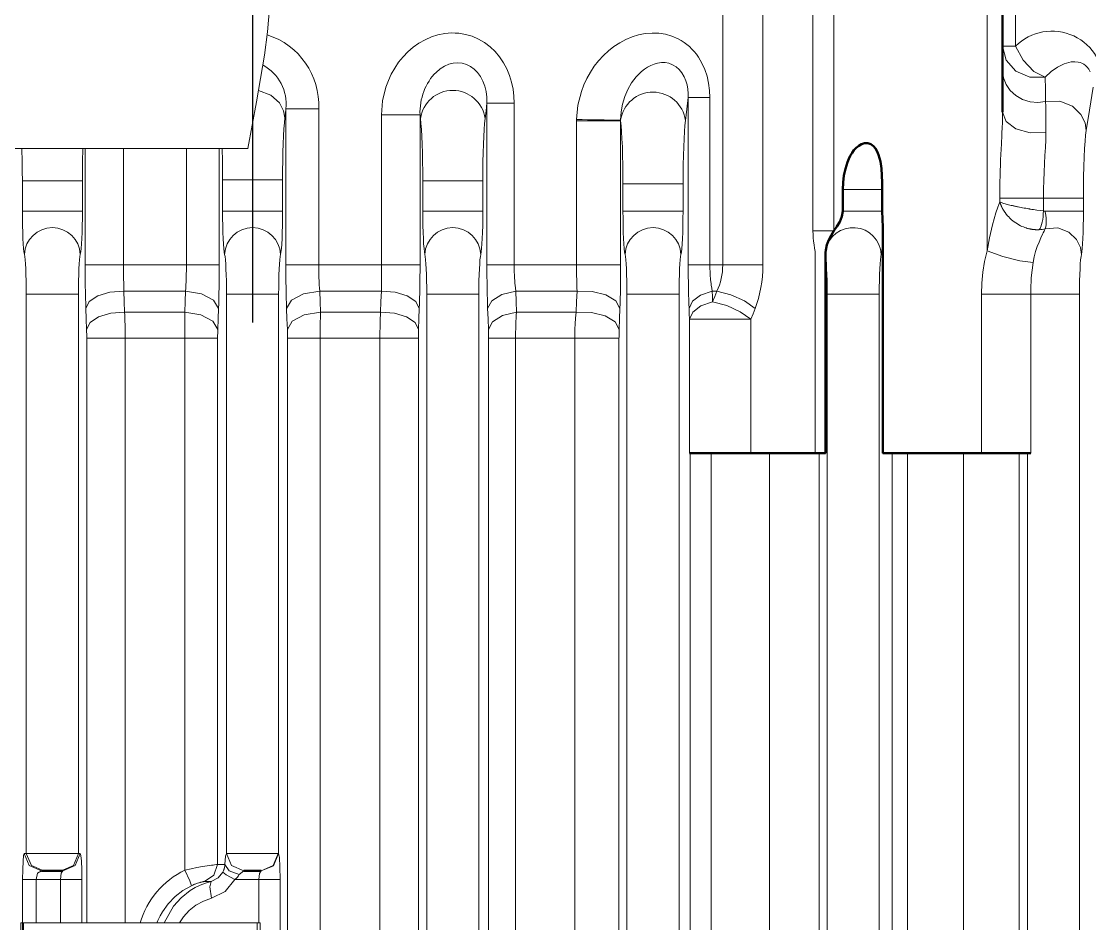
# Model space of a CAD drawing. Header units: millimetres. Extents: x 174875 to 182855, y -330615 to -324972.
# Drawn here: x 177797.6 to 177858.9, y -325692.7 to -325640.8 of the extents above; entities that cross this region are included whole.
import ezdxf

# ---------------------------------------------------------------- set-up
doc = ezdxf.new("R2010")
doc.units = ezdxf.units.MM
doc.header["$LTSCALE"] = 20
doc.layers.get('0').update_dxf_attribs({"lineweight": 15})
doc.layers.add('PDF_几何图形', color=7, linetype='Continuous')
doc.layers.add('实线', color=7, linetype='Continuous')

# ---------------------------------------------------------------- blocks, each defined once
blk = doc.blocks.new('Z$W@#0D7750773333335')
at = {"layer": 'PDF_几何图形', "lineweight": 18}
for points in [[(203.873, 14.93), (203.873, 10.074), (203.873, 5.178), (203.873, 0.262)], [(149.495, 26.536), (159.391, 26.536), (159.391, 26.58), (149.495, 26.58), (149.495, 13.302), (159.391, 13.302), (159.391, 13.205)], [(129.503, 13.16), (159.391, 13.16), (159.391, 13.205), (129.503, 13.205), (129.503, 9.794), (153.393, 9.794), (153.393, 9.697), (129.503, 9.697), (129.503, 6.731), (153.393, 6.731), (153.393, 6.634)], [(159.391, -0.264), (159.391, 13.16)], [(211.915, -0.979), (210.569, -0.865), (209.227, -0.692), (206.55, -0.222), (203.873, 0.265)], [(129.503, -0.219), (129.503, -0.264), (159.391, -0.264), (159.391, -0.442), (79.423, -0.442), (79.423, -0.264), (129.403, -0.264), (129.403, -0.219)]]:
    blk.add_lwpolyline(points, dxfattribs=at)
at = {"layer": 'PDF_几何图形', "lineweight": 13}
for points in [[(159.391, 13.207), (161.89, 13.207)], [(162.39, 11.994), (162.683, 12.7), (163.389, 12.992), (163.389, 12.762), (163.389, 12.219), (163.389, 11.495), (163.389, 10.772), (163.389, 10.229), (163.389, 9.999), (162.683, 10.291), (162.39, 10.997)], [(163.389, 9.896), (163.389, 9.999), (195.508, 9.999), (195.896, 9.997), (196.274, 9.991), (196.63, 9.981), (196.955, 9.968), (197.242, 9.952), (197.48, 9.934), (197.663, 9.913), (197.788, 9.89), (197.925, 9.866), (198.126, 9.843), (198.386, 9.823), (198.698, 9.805), (199.054, 9.791), (199.443, 9.78), (199.854, 9.774), (200.276, 9.772), (200.276, 9.85), (200.276, 10.078), (200.276, 10.509), (200.276, 11.138), (200.276, 11.853), (200.276, 12.482), (200.276, 12.913), (200.276, 13.141), (200.276, 13.219), (199.853, 13.217), (199.443, 13.211), (199.053, 13.2), (198.698, 13.186), (198.386, 13.168), (198.126, 13.148), (197.925, 13.125), (197.788, 13.101), (197.663, 13.078), (197.48, 13.057), (197.241, 13.039), (196.955, 13.023), (196.63, 13.009), (196.274, 13), (195.896, 12.994), (195.508, 12.992), (195.508, 12.948), (195.508, 12.853), (195.508, 12.709), (195.508, 12.523), (195.508, 12.3), (195.508, 12.048), (195.508, 11.777), (195.508, 11.495), (195.508, 11.214), (195.508, 10.943), (195.508, 10.691), (195.508, 10.468), (195.508, 10.282), (195.508, 10.138), (195.508, 10.043), (195.508, 9.999)], [(163.389, 13.112), (163.389, 12.992), (195.508, 12.992)], [(200.276, 13.219), (202.017, 13.219)], [(203.874, 9.744), (203.104, 9.763), (202.566, 9.77), (202.017, 9.772), (202.017, 9.822), (202.017, 9.932), (202.017, 10.097), (202.017, 10.312), (202.017, 10.569), (202.017, 10.859), (202.017, 11.172), (202.017, 11.495), (202.017, 11.819), (202.017, 12.132), (202.017, 12.422), (202.017, 12.679), (202.017, 12.894), (202.017, 13.059), (202.017, 13.169), (202.017, 13.219), (202.565, 13.221), (203.104, 13.228), (203.874, 13.247)], [(159.391, 11.023), (161.89, 11.023), (161.89, 12.432), (159.391, 12.432)], [(203.873, 9.615), (197.18, 9.615), (197.18, 9.406), (197.18, 8.909), (197.18, 8.205), (197.18, 7.406), (196.983, 7.406), (196.789, 7.405), (196.596, 7.404), (196.406, 7.403), (196.312, 7.402), (196.218, 7.401), (196.172, 7.4), (196.125, 7.4), (196.079, 7.399), (196.033, 7.399), (195.854, 7.396), (195.68, 7.393), (195.078, 7.371), (194.475, 7.35), (194.302, 7.341), (194.124, 7.334), (193.941, 7.327), (193.755, 7.322), (193.659, 7.32), (193.563, 7.318), (193.515, 7.317), (193.466, 7.316), (193.417, 7.315), (193.369, 7.315), (193.173, 7.313), (192.976, 7.312), (192.976, 8.112), (192.976, 8.817), (192.976, 9.314), (192.976, 9.523), (159.389, 9.523)], [(161.89, 9.803), (159.391, 9.803)], [(192.976, 9.523), (193.041, 9.523), (193.107, 9.523), (193.139, 9.524), (193.172, 9.524), (193.204, 9.525), (193.235, 9.525), (193.298, 9.526), (193.358, 9.528), (193.418, 9.529), (193.475, 9.531), (194.078, 9.552), (194.681, 9.574), (194.971, 9.583), (195.269, 9.591), (195.346, 9.593), (195.422, 9.595), (195.5, 9.597), (195.577, 9.598), (195.733, 9.602), (195.891, 9.604), (196.208, 9.609), (196.528, 9.612), (196.852, 9.614), (197.18, 9.615)], [(193.475, 9.531), (193.868, 9.33), (194.197, 8.842), (194.411, 8.144), (194.475, 7.35), (194.475, 5.624), (194.475, 3.894), (194.309, 2.968), (193.948, 2.282), (193.475, 1.998)], [(194.681, 1.955), (195.154, 2.239), (195.515, 2.926), (195.68, 3.854), (195.68, 5.625), (195.68, 7.393), (195.616, 8.187), (195.402, 8.885), (195.073, 9.373), (194.681, 9.574)], [(202.017, 9.772), (200.276, 9.772)], [(203.873, 7.406), (197.18, 7.406), (197.18, 5.605), (197.18, 3.8), (196.982, 3.801), (196.786, 3.803), (196.737, 3.804), (196.689, 3.805), (196.64, 3.806), (196.591, 3.808), (196.495, 3.81), (196.4, 3.814), (196.213, 3.821), (196.031, 3.83), (195.853, 3.841), (195.68, 3.854), (195.078, 3.874), (194.475, 3.894), (194.301, 3.893), (194.122, 3.891), (194.076, 3.891), (194.03, 3.891), (193.984, 3.89), (193.937, 3.89), (193.843, 3.889), (193.749, 3.889), (193.559, 3.888), (193.367, 3.887), (193.172, 3.887), (192.976, 3.887), (192.976, 2.971), (192.976, 2.292), (192.976, 2.006), (162.748, 2.006), (162.134, 2.217), (161.779, 2.761), (161.778, 2.769), (161.776, 2.782), (161.772, 2.802), (161.767, 2.826), (161.764, 2.841), (161.76, 2.857), (161.756, 2.874), (161.752, 2.893), (161.741, 2.934), (161.728, 2.981), (161.725, 2.994), (161.721, 3.007), (161.717, 3.02), (161.713, 3.034), (161.704, 3.062), (161.695, 3.092), (161.675, 3.154), (161.651, 3.22), (161.639, 3.255), (161.625, 3.291), (161.611, 3.328), (161.596, 3.364), (161.564, 3.439), (161.529, 3.515), (161.249, 4.009), (160.903, 4.453), (160.497, 4.843), (160.038, 5.172), (159.794, 5.311), (159.541, 5.433), (159.391, 5.495)], [(159.391, 5.072), (160.354, 4.531), (160.843, 4.092), (161.251, 3.578), (161.422, 3.297), (161.567, 3.003), (161.686, 2.698), (161.779, 2.383), (161.975, 1.98), (162.319, 1.701)], [(159.391, -0.364), (161.89, -0.364), (161.89, 1.023), (161.202, 1.57), (160.809, 2.363), (160.652, 2.824), (160.416, 3.253), (160.111, 3.636), (159.744, 3.964), (159.391, 4.193)], [(161.529, 3.515), (161.809, 3.609), (162.431, 3.887), (162.51, 3.534), (162.578, 3.194), (162.633, 2.878), (162.676, 2.598), (162.694, 2.474), (162.709, 2.364), (162.721, 2.266), (162.731, 2.182), (162.744, 2.062), (162.748, 2.006), (162.748, 1.584), (162.384, 1.338), (162.176, 0.768)], [(203.873, 3.8), (197.18, 3.8), (197.18, 2.882), (197.18, 2.201), (197.18, 1.914), (196.851, 1.914), (196.525, 1.916), (196.443, 1.917), (196.362, 1.918), (196.281, 1.919), (196.2, 1.92), (196.04, 1.922), (195.881, 1.924), (195.57, 1.93), (195.266, 1.937), (194.97, 1.945), (194.681, 1.955), (194.078, 1.976), (193.475, 1.998), (193.418, 1.999), (193.358, 2.001), (193.327, 2.002), (193.296, 2.003), (193.265, 2.003), (193.234, 2.004), (193.17, 2.005), (193.106, 2.005), (193.041, 2.006), (192.976, 2.006)], [(160.809, 2.363), (161.473, 2.458), (161.779, 2.383), (161.779, 2.761)], [(203.873, 1.914), (197.18, 1.914)], [(163.389, 1.506), (162.683, 1.213), (162.39, 0.508), (162.176, 0.768), (162.137, 0.788), (162.098, 0.811), (162.079, 0.824), (162.06, 0.838), (162.041, 0.853), (162.022, 0.87), (161.986, 0.904), (161.952, 0.941), (161.92, 0.981), (161.89, 1.023), (162.161, 1.509), (162.319, 1.701), (162.382, 1.673), (162.443, 1.649), (162.458, 1.644), (162.473, 1.639), (162.488, 1.634), (162.502, 1.63), (162.517, 1.626), (162.531, 1.622), (162.545, 1.618), (162.559, 1.615), (162.612, 1.603), (162.661, 1.594), (162.706, 1.588), (162.748, 1.584), (163.219, 1.55), (163.389, 1.506), (163.389, 1.497), (195.508, 1.497), (195.892, 1.499), (196.266, 1.504), (196.621, 1.514), (196.946, 1.527), (197.234, 1.543), (197.475, 1.562), (197.662, 1.583), (197.788, 1.605), (197.924, 1.63), (198.124, 1.652), (198.383, 1.673), (198.695, 1.69), (199.05, 1.705), (199.44, 1.715), (199.852, 1.722), (200.276, 1.724), (200.276, 1.673), (200.276, 1.564), (200.276, 1.398), (200.276, 1.183), (200.276, 0.926), (200.276, 0.636), (200.276, 0.324), (200.276, 0), (200.276, -0.324), (200.276, -0.636), (200.276, -0.926), (200.276, -1.183), (200.276, -1.398), (200.276, -1.563), (200.276, -1.673), (200.276, -1.724), (202.077, -1.724)], [(162.39, 0.499), (162.683, 1.204), (163.389, 1.497), (163.389, 1.288), (163.389, 0.794), (163.389, 0.122), (163.389, -0.576), (163.389, -1.146), (163.389, -1.462), (163.389, -1.484), (163.387, -1.497), (163.161, -1.541), (162.616, -1.573), (161.89, -1.584), (161.89, -1.389), (161.89, -0.933), (161.89, -0.364), (162.234, -0.4), (162.389, -0.487), (162.389, -0.488), (162.39, -0.489), (162.39, -0.488), (162.39, -0.487), (162.683, -1.176), (163.389, -1.462)], [(200.276, -1.724), (199.852, -1.721), (199.44, -1.715), (199.051, -1.705), (198.695, -1.69), (198.384, -1.673), (198.124, -1.652), (197.924, -1.63), (197.788, -1.605), (197.662, -1.583), (197.475, -1.561), (197.235, -1.543), (196.946, -1.527), (196.621, -1.514), (196.266, -1.504), (195.893, -1.498), (195.508, -1.497), (195.508, -1.413), (195.508, -1.155), (195.508, -0.668), (195.508, 0), (195.508, 0.668), (195.508, 1.155), (195.508, 1.413), (195.508, 1.497)], [(200.276, 1.724), (202.077, 1.724)], [(205.627, -1.854), (205.34, -1.826), (204.993, -1.8), (204.593, -1.778), (204.145, -1.759), (203.662, -1.743), (203.148, -1.732), (202.618, -1.726), (202.077, -1.724), (202.077, -1.646), (202.077, -1.418), (202.077, -0.986), (202.077, -0.357), (202.077, 0.357), (202.077, 0.986), (202.077, 1.418), (202.077, 1.646), (202.077, 1.724), (202.617, 1.726), (203.148, 1.733), (203.873, 1.75)], [(162.389, -0.487), (162.678, -1.199), (163.387, -1.497), (195.508, -1.497)], [(192.976, -9.523), (193.041, -9.523), (193.106, -9.523), (193.17, -9.524), (193.234, -9.525), (193.265, -9.526), (193.296, -9.526), (193.327, -9.527), (193.358, -9.528), (193.418, -9.529), (193.475, -9.531), (194.078, -9.552), (194.681, -9.574), (194.97, -9.583), (195.266, -9.591), (195.57, -9.598), (195.882, -9.604), (196.04, -9.606), (196.2, -9.609), (196.281, -9.61), (196.362, -9.61), (196.444, -9.611), (196.525, -9.612), (196.851, -9.614), (197.18, -9.615), (197.18, -9.406), (197.18, -8.909), (197.18, -8.205), (197.18, -7.406), (197.18, -5.605), (197.18, -3.8), (206.143, -3.8), (206.143, -3.44), (206.143, -3.097), (206.143, -2.78), (206.143, -2.5), (206.143, -2.267), (206.143, -2.088), (206.143, -1.969), (206.143, -1.914), (205.885, -1.884), (205.627, -1.854), (206.035, -1.782), (206.495, -1.539), (206.928, -1.057), (207.192, -0.342)], [(161.89, -1.584), (77.923, -1.584)], [(192.976, -2.006), (193.041, -2.006), (193.107, -2.005), (193.139, -2.005), (193.172, -2.005), (193.204, -2.004), (193.235, -2.004), (193.298, -2.002), (193.358, -2.001), (193.418, -1.999), (193.475, -1.997), (194.078, -1.976), (194.681, -1.955), (194.97, -1.945), (195.269, -1.937), (195.345, -1.935), (195.422, -1.933), (195.499, -1.931), (195.577, -1.93), (195.733, -1.927), (195.89, -1.924), (196.207, -1.919), (196.528, -1.916), (196.852, -1.914), (197.18, -1.914)], [(193.475, -9.531), (193.868, -9.33), (194.197, -8.842), (194.411, -8.144), (194.475, -7.349), (194.475, -5.624), (194.475, -3.894), (194.309, -2.967), (193.948, -2.281), (193.475, -1.997)], [(194.681, -9.574), (195.073, -9.373), (195.402, -8.885), (195.616, -8.187), (195.68, -7.393), (195.68, -5.625), (195.68, -3.854), (195.515, -2.926), (195.154, -2.239), (194.681, -1.955)], [(46.838, -18.499), (192.976, -18.499), (193.172, -18.5), (193.367, -18.504), (193.559, -18.511), (193.749, -18.52), (193.844, -18.525), (193.938, -18.531), (193.984, -18.534), (194.03, -18.538), (194.076, -18.542), (194.122, -18.545), (194.301, -18.562), (194.475, -18.581), (195.078, -18.604), (195.68, -18.628), (195.852, -18.622), (196.029, -18.616), (196.211, -18.612), (196.398, -18.608), (196.493, -18.606), (196.59, -18.605), (196.638, -18.604), (196.687, -18.604), (196.736, -18.603), (196.785, -18.603), (196.982, -18.602), (197.18, -18.601), (197.18, -16.816), (197.18, -15.018), (206.475, -15.018), (206.881, -15.002), (207.281, -14.953), (207.677, -14.869), (208.065, -14.751), (208.438, -14.598), (208.794, -14.41), (209.129, -14.186), (209.437, -13.929), (209.714, -13.639), (209.956, -13.319), (210.156, -12.975), (210.313, -12.609), (210.424, -12.225), (210.487, -11.833), (210.5, -11.635), (210.502, -11.436), (210.492, -11.235), (210.47, -11.036), (210.392, -10.646), (210.273, -10.268), (210.111, -9.9), (209.913, -9.551), (209.683, -9.225), (209.423, -8.922), (209.133, -8.642), (208.82, -8.387), (208.488, -8.162), (208.139, -7.965), (207.772, -7.796), (207.391, -7.656), (206.608, -7.469), (205.805, -7.406), (197.18, -7.406), (196.983, -7.406), (196.787, -7.405), (196.738, -7.405), (196.689, -7.405), (196.641, -7.404), (196.592, -7.404), (196.496, -7.403), (196.401, -7.403), (196.214, -7.401), (196.032, -7.398), (195.854, -7.396), (195.68, -7.393), (195.078, -7.371), (194.475, -7.349), (194.301, -7.341), (194.122, -7.333), (194.076, -7.332), (194.03, -7.33), (193.984, -7.328), (193.937, -7.327), (193.843, -7.324), (193.749, -7.322), (193.559, -7.318), (193.367, -7.315), (193.172, -7.313), (192.976, -7.312), (192.976, -8.112), (192.976, -8.817), (192.976, -9.314), (192.976, -9.523), (46.838, -9.523)], [(205.805, -7.406), (205.805, -7.809), (205.805, -8.205), (205.805, -8.576), (205.805, -8.909), (205.805, -9.189), (205.805, -9.406), (205.805, -9.549), (205.805, -9.615)], [(46.838, -13.55), (192.976, -13.55), (192.976, -13.781), (192.976, -14.331), (192.976, -15.101), (193.173, -15.102), (193.368, -15.105), (193.466, -15.107), (193.563, -15.109), (193.659, -15.112), (193.754, -15.115), (193.941, -15.122), (194.124, -15.131), (194.302, -15.141), (194.475, -15.153), (195.078, -15.134), (195.68, -15.114), (195.852, -15.092), (196.029, -15.073), (196.12, -15.064), (196.213, -15.056), (196.307, -15.049), (196.401, -15.042), (196.592, -15.032), (196.785, -15.024), (196.981, -15.02), (197.18, -15.018), (197.18, -14.243), (197.18, -13.688), (197.18, -13.455), (206.475, -13.455), (206.032, -13.403), (205.59, -13.351), (205.305, -13.323), (204.96, -13.297), (204.559, -13.274), (204.111, -13.255), (203.623, -13.239), (203.104, -13.228), (202.565, -13.221), (202.017, -13.219)], [(197.18, -9.615), (205.805, -9.615), (205.697, -9.627), (205.59, -9.64), (205.305, -9.668), (204.96, -9.694), (204.56, -9.717), (204.111, -9.736), (203.623, -9.751), (203.104, -9.763), (202.566, -9.769), (202.017, -9.772), (202.017, -9.822), (202.017, -9.932), (202.017, -10.097), (202.017, -10.312), (202.017, -10.569), (202.017, -10.859), (202.017, -11.171), (202.017, -11.495), (202.017, -11.819), (202.017, -12.132), (202.017, -12.422), (202.017, -12.679), (202.017, -12.894), (202.017, -13.059), (202.017, -13.169), (202.017, -13.219), (200.276, -13.219)], [(200.276, -9.772), (202.017, -9.772)], [(41.004, -9.999), (195.508, -9.999)], [(195.508, -12.992), (41.004, -12.992)], [(192.976, -13.55), (193.042, -13.55), (193.107, -13.549), (193.172, -13.549), (193.236, -13.548), (193.298, -13.547), (193.359, -13.545), (193.418, -13.543), (193.475, -13.542), (194.078, -13.519), (194.681, -13.497), (194.969, -13.487), (195.266, -13.479), (195.419, -13.475), (195.574, -13.472), (195.73, -13.468), (195.887, -13.465), (196.205, -13.461), (196.526, -13.457), (196.851, -13.455), (197.18, -13.455)], [(193.475, -21.047), (193.908, -20.813), (194.258, -20.245), (194.46, -19.451), (194.475, -18.581), (194.475, -16.873), (194.475, -15.153), (194.272, -14.352), (193.916, -13.778), (193.475, -13.542)], [(194.681, -21.09), (195.112, -20.857), (195.462, -20.29), (195.664, -19.497), (195.68, -18.628), (195.68, -16.877), (195.68, -15.114), (195.478, -14.31), (195.122, -13.734), (194.681, -13.497)], [(205.458, -18.601), (205.494, -18.601), (205.531, -18.602), (206.352, -18.68), (207.145, -18.881), (207.525, -19.025), (207.894, -19.197), (208.25, -19.396), (208.588, -19.62), (208.905, -19.868), (209.202, -20.139), (209.476, -20.433), (209.723, -20.747), (209.941, -21.078), (210.128, -21.428), (210.28, -21.792), (210.394, -22.165), (210.469, -22.549), (210.501, -22.937), (210.488, -23.324), (210.428, -23.708), (210.32, -24.081), (210.165, -24.437), (210.069, -24.608), (209.963, -24.774), (209.845, -24.931), (209.718, -25.081), (209.582, -25.223), (209.435, -25.357), (209.279, -25.483), (209.115, -25.6), (208.77, -25.803), (208.402, -25.968), (208.014, -26.095), (207.614, -26.185), (207.209, -26.237), (206.798, -26.254), (197.18, -26.254), (197.18, -25.385), (197.18, -25.014), (196.849, -25.015), (196.522, -25.017), (196.199, -25.021), (195.881, -25.026), (195.802, -25.027), (195.723, -25.029), (195.645, -25.031), (195.567, -25.032), (195.413, -25.036), (195.261, -25.04), (194.966, -25.049), (194.681, -25.06), (194.37, -25.072), (194.059, -25.084), (194.474, -25.276), (194.825, -25.743), (195.059, -26.414), (194.852, -27.222), (194.497, -28.003), (194.059, -28.611), (186.38, -28.611)], [(41.118, -24.487), (195.508, -24.487)], [(192.976, -21.038), (46.838, -21.038)], [(201.832, -24.714), (201.832, -24.637), (201.832, -24.409), (201.832, -23.977), (201.832, -23.348), (201.832, -22.634), (201.832, -22.005), (201.832, -21.573), (201.832, -21.345), (201.832, -21.267), (202.392, -21.265), (202.94, -21.258), (203.47, -21.246), (203.968, -21.23), (204.428, -21.21), (204.837, -21.187), (205.178, -21.161), (205.458, -21.132), (197.18, -21.132)], [(200.276, -21.267), (201.832, -21.267)], [(41.118, -21.494), (195.508, -21.494)], [(53.433, -25.116), (186.38, -25.116)], [(213.869, -26.995), (197.18, -26.995), (197.18, -27.821), (197.18, -28.639), (197.18, -29.303), (196.85, -29.296), (196.523, -29.274), (196.198, -29.238), (195.878, -29.187), (195.263, -29.046), (194.681, -28.853), (194.37, -28.732), (194.059, -28.611), (194.059, -27.995), (194.059, -27.236), (194.059, -26.453), (194.059, -25.768), (194.059, -25.286), (194.059, -25.084), (186.38, -25.084)], [(194.681, -28.853), (195.118, -28.244), (195.474, -27.462), (195.68, -26.653), (195.68, -26.523), (195.68, -26.394), (195.447, -25.72), (195.095, -25.252), (194.681, -25.06)], [(197.18, -25.014), (206.797, -25.014), (206.12, -24.931), (205.473, -24.851), (205.187, -24.822), (204.837, -24.795), (204.428, -24.771), (203.968, -24.751), (203.47, -24.735), (202.94, -24.724), (202.391, -24.717), (201.832, -24.714), (200.276, -24.714)], [(186.38, -26.337), (53.433, -26.337)], [(213.869, -29.303), (197.18, -29.303)], [(53.433, -29.672), (186.38, -29.672)], [(186.38, -32.301), (189.572, -32.301), (192.764, -32.301), (194.36, -32.301), (195.956, -32.301), (196.754, -32.301), (197.552, -32.301), (197.751, -32.301), (197.95, -32.292), (198.147, -32.268), (198.343, -32.238), (198.539, -32.211), (198.736, -32.19), (198.934, -32.177), (199.133, -32.172), (199.133, -32.731), (199.133, -33.377), (213.869, -33.377)], [(199.133, -32.172), (213.869, -32.172)], [(36.65, -32.86), (36.842, -32.873), (37.043, -32.885), (37.158, -32.892), (37.276, -32.898), (37.621, -32.915), (37.985, -32.93), (38.365, -32.944), (38.761, -32.956), (39.169, -32.966), (39.587, -32.975), (40.447, -32.986), (41.323, -32.99), (41.323, -33.074), (41.323, -33.331), (41.323, -33.818), (41.323, -34.486), (41.323, -35.155), (41.323, -35.641), (41.323, -35.899), (41.323, -35.983), (195.508, -35.983)], [(41.323, -32.99), (195.508, -32.99)], [(186.38, -32.54), (53.433, -32.54)], [(199.033, -36.19), (198.862, -36.184), (198.698, -36.177), (198.386, -36.159), (198.126, -36.139), (197.925, -36.116), (197.788, -36.091), (197.663, -36.069), (197.48, -36.048), (197.241, -36.029), (196.955, -36.013), (196.63, -36), (196.274, -35.991), (195.896, -35.985), (195.508, -35.983), (195.508, -35.939), (195.508, -35.844), (195.508, -35.7), (195.508, -35.514), (195.508, -35.29), (195.508, -35.039), (195.508, -34.768), (195.508, -34.486), (195.508, -34.205), (195.508, -33.934), (195.508, -33.682), (195.508, -33.459), (195.508, -33.272), (195.508, -33.129), (195.508, -33.033), (195.508, -32.99), (195.896, -32.988), (196.274, -32.982), (196.63, -32.972), (196.955, -32.959), (197.242, -32.943), (197.48, -32.924), (197.649, -32.905), (197.769, -32.885)], [(200.276, -33.891), (200.276, -34.526), (200.276, -35.152), (200.276, -35.655), (200.276, -35.984), (200.276, -36.155)], [(201.512, -33.891), (201.512, -34.238), (201.512, -34.596), (201.512, -34.949), (201.512, -35.282), (201.512, -35.581), (201.512, -35.833), (201.512, -36.027), (201.512, -36.155)], [(53.433, -36.718), (186.38, -36.718)], [(186.38, -37.608), (53.433, -37.608)], [(53.433, -40.825), (186.38, -40.825)], [(186.38, -44.684), (195.508, -44.684), (195.508, -44.146), (195.508, -43.413), (195.508, -42.604), (195.508, -41.853), (196.139, -41.872), (196.763, -41.928), (197.378, -42.026), (197.985, -42.171), (198.74, -42.303), (199.476, -42.475), (199.833, -42.576), (200.178, -42.682), (200.507, -42.792), (200.812, -42.899), (201.022, -42.899), (201.022, -43.505), (201.022, -44.415), (201.022, -45.405), (201.528, -45.409), (202.028, -45.422), (202.519, -45.442), (203, -45.467), (203.472, -45.495), (203.93, -45.521), (204.366, -45.54), (204.78, -45.547), (205.059, -45.545), (205.325, -45.544), (205.39, -45.543), (205.453, -45.543), (205.516, -45.543), (205.577, -45.542), (205.697, -45.542), (205.812, -45.541), (206.028, -45.539), (206.226, -45.538), (206.318, -45.537), (206.406, -45.536), (206.448, -45.535), (206.489, -45.535), (206.509, -45.535), (206.529, -45.535), (206.539, -45.534), (206.548, -45.534), (206.553, -45.534), (206.558, -45.534), (206.56, -45.534), (206.563, -45.534), (206.565, -45.534), (206.568, -45.534), (206.516, -45.086), (206.557, -44.637), (206.688, -44.209), (206.904, -43.825), (207.192, -43.504), (207.538, -43.262), (207.925, -43.112), (208.333, -43.06)], [(186.38, -41.853), (195.508, -41.853)], [(197.325, -44.813), (197.42, -44.047), (197.661, -43.084), (197.985, -42.171), (213.869, -42.171)], [(201.022, -42.899), (201.337, -42.9), (201.652, -42.904), (201.966, -42.909), (202.28, -42.917), (202.593, -42.927), (202.905, -42.938), (203.216, -42.951), (203.527, -42.965), (203.837, -42.98), (204.146, -42.995), (204.3, -43.003), (204.454, -43.011), (204.608, -43.018), (204.76, -43.026), (205.064, -43.039), (205.366, -43.05), (205.665, -43.058), (205.961, -43.06), (205.426, -43.263), (205, -43.83), (204.769, -44.646), (204.78, -45.547)], [(207.97, -45.512), (207.967, -44.62), (208.317, -43.816), (208.951, -43.259), (209.741, -43.06)], [(209.741, -43.799), (209.741, -43.255), (209.741, -43.06)], [(186.38, -44.021), (53.433, -44.021)], [(209.741, -43.799), (208.933, -44.238), (208.297, -44.853), (207.97, -45.512)], [(53.433, -44.485), (186.38, -44.485)], [(207.391, -48.255), (206.079, -48.049), (204.902, -47.864), (205.337, -47.795), (205.829, -47.554), (206.294, -47.072), (206.584, -46.351), (206.568, -45.534), (207.269, -45.523), (207.97, -45.512), (208.285, -45.856), (208.543, -46.219), (208.733, -46.6), (208.839, -46.998), (208.852, -47.202), (208.829, -47.409), (208.802, -47.512), (208.761, -47.615), (208.705, -47.718), (208.631, -47.819), (208.538, -47.915), (208.421, -48.006), (208.28, -48.086)], [(83.389, -49.474), (83.66, -48.482), (84.379, -47.753), (85.356, -47.478), (195.508, -47.478)], [(201.022, -47.705), (200.276, -47.705)]]:
    blk.add_lwpolyline(points, dxfattribs=at)
for points in [[(161.89, 12.432), (161.89, 12.972), (161.89, 13.207), (162.464, 13.2), (162.95, 13.179), (163.275, 13.148), (163.389, 13.112), (162.683, 12.82), (162.39, 12.114), (162.243, 12.339)], [(161.89, 9.803), (161.89, 9.999), (161.89, 10.455), (161.89, 11.023), (162.243, 10.985), (162.39, 10.894), (162.683, 10.188), (163.389, 9.896), (163.275, 9.86), (162.95, 9.83), (162.464, 9.81)], [(192.976, -7.312), (192.976, -5.601), (192.976, -3.887), (46.838, -3.887), (46.838, -5.601), (46.838, -7.312)], [(200.276, -9.772), (200.276, -9.849), (200.276, -10.078), (200.276, -10.509), (200.276, -11.138), (200.276, -11.852), (200.276, -12.481), (200.276, -12.913), (200.276, -13.141), (200.276, -13.219), (199.853, -13.217), (199.443, -13.211), (199.053, -13.2), (198.698, -13.186), (198.386, -13.168), (198.126, -13.148), (197.925, -13.125), (197.788, -13.101), (197.663, -13.078), (197.48, -13.057), (197.241, -13.039), (196.955, -13.022), (196.63, -13.009), (196.274, -13), (195.896, -12.994), (195.508, -12.992), (195.508, -12.948), (195.508, -12.853), (195.508, -12.709), (195.508, -12.523), (195.508, -12.3), (195.508, -12.048), (195.508, -11.777), (195.508, -11.495), (195.508, -11.214), (195.508, -10.943), (195.508, -10.691), (195.508, -10.468), (195.508, -10.281), (195.508, -10.138), (195.508, -10.043), (195.508, -9.999), (195.896, -9.997), (196.274, -9.991), (196.63, -9.981), (196.955, -9.968), (197.242, -9.952), (197.48, -9.933), (197.663, -9.913), (197.788, -9.89), (197.925, -9.866), (198.126, -9.843), (198.386, -9.822), (198.698, -9.805), (199.054, -9.791), (199.443, -9.78), (199.854, -9.774)], [(197.788, -21.386), (197.924, -21.361), (198.125, -21.338), (198.385, -21.318), (198.697, -21.3), (199.052, -21.286), (199.44, -21.276), (199.852, -21.269), (200.276, -21.267), (200.276, -21.318), (200.276, -21.427), (200.276, -21.593), (200.276, -21.808), (200.276, -22.065), (200.276, -22.354), (200.276, -22.667), (200.276, -22.991), (200.276, -23.315), (200.276, -23.627), (200.276, -23.917), (200.276, -24.174), (200.276, -24.389), (200.276, -24.554), (200.276, -24.664), (200.276, -24.714), (199.852, -24.712), (199.44, -24.706), (199.052, -24.696), (198.697, -24.681), (198.384, -24.664), (198.125, -24.643), (197.924, -24.62), (197.788, -24.596), (197.663, -24.574), (197.48, -24.553), (197.242, -24.534), (196.956, -24.518), (196.63, -24.505), (196.274, -24.495), (195.896, -24.489), (195.508, -24.487), (195.508, -24.403), (195.508, -24.146), (195.508, -23.659), (195.508, -22.991), (195.508, -22.323), (195.508, -21.836), (195.508, -21.578), (195.508, -21.494), (195.896, -21.492), (196.274, -21.486), (196.631, -21.477), (196.956, -21.464), (197.242, -21.448), (197.48, -21.429), (197.663, -21.408)], [(195.68, -26.653), (195.851, -26.731), (196.027, -26.799), (196.208, -26.857), (196.395, -26.906), (196.49, -26.927), (196.587, -26.945), (196.685, -26.96), (196.783, -26.973), (196.981, -26.989), (197.18, -26.995), (197.18, -26.625), (197.18, -26.254), (196.978, -26.257), (196.78, -26.263), (196.584, -26.275), (196.392, -26.29), (196.345, -26.295), (196.298, -26.3), (196.25, -26.305), (196.204, -26.311), (196.112, -26.322), (196.022, -26.335), (195.848, -26.362), (195.68, -26.394), (195.37, -26.404), (195.059, -26.414), (195.37, -26.533)], [(200.812, -42.899), (200.803, -42.902), (200.793, -42.905), (200.784, -42.907), (200.775, -42.91), (200.765, -42.913), (200.755, -42.916), (200.745, -42.92), (200.735, -42.923), (200.725, -42.926), (200.715, -42.93), (200.705, -42.934), (200.695, -42.937), (200.684, -42.941), (200.673, -42.945), (200.663, -42.949), (200.652, -42.953), (200.641, -42.958), (200.63, -42.962), (200.618, -42.967), (200.607, -42.971), (200.596, -42.976), (200.584, -42.981), (200.573, -42.986), (200.561, -42.991), (200.549, -42.997), (200.537, -43.002), (200.525, -43.008), (200.513, -43.014), (200.501, -43.02), (200.488, -43.026), (200.476, -43.032), (200.463, -43.038), (200.451, -43.045), (200.438, -43.052), (200.425, -43.058), (200.412, -43.065), (200.399, -43.073), (200.386, -43.08), (200.373, -43.088), (200.359, -43.095), (200.346, -43.103), (200.333, -43.111), (200.319, -43.119), (200.305, -43.128), (200.292, -43.136), (200.278, -43.145), (200.264, -43.154), (200.25, -43.163), (200.236, -43.173), (200.222, -43.182), (200.208, -43.192), (200.193, -43.202), (200.099, -43.272), (200.008, -43.348), (199.935, -43.413), (199.865, -43.482), (199.813, -43.538), (199.762, -43.595), (199.728, -43.636), (199.695, -43.677), (199.676, -43.701), (199.658, -43.726), (199.593, -43.817), (199.533, -43.912), (199.482, -44), (199.435, -44.09), (199.396, -44.173), (199.361, -44.257), (199.333, -44.333), (199.307, -44.409), (199.299, -44.435), (199.291, -44.46), (199.284, -44.486), (199.277, -44.512), (199.27, -44.537), (199.264, -44.562), (199.258, -44.588), (199.253, -44.613), (199.247, -44.638), (199.242, -44.662), (199.238, -44.687), (199.234, -44.711), (199.23, -44.736), (199.226, -44.76), (199.223, -44.784), (199.22, -44.808), (199.217, -44.831), (199.214, -44.855), (199.212, -44.878), (199.21, -44.901), (199.208, -44.923), (199.207, -44.946), (199.206, -44.969), (199.205, -44.991), (199.204, -45.013), (199.203, -45.035), (199.203, -45.056), (199.203, -45.077), (199.203, -45.098), (199.204, -45.119), (199.204, -45.14), (199.205, -45.161), (199.209, -45.164), (199.213, -45.167), (199.245, -45.19), (199.281, -45.213), (199.327, -45.237), (199.379, -45.261), (199.497, -45.303), (199.633, -45.339), (199.784, -45.368), (199.947, -45.389), (200.117, -45.401), (200.29, -45.405), (200.31, -45.214), (200.334, -45.027), (200.346, -44.934), (200.36, -44.842), (200.374, -44.749), (200.388, -44.656), (200.392, -44.634), (200.395, -44.612), (200.406, -44.546), (200.418, -44.479), (200.433, -44.39), (200.449, -44.301), (200.465, -44.212), (200.482, -44.124), (200.498, -44.038), (200.515, -43.955), (200.524, -43.912), (200.532, -43.87), (200.541, -43.828), (200.55, -43.787), (200.559, -43.746), (200.568, -43.706), (200.577, -43.666), (200.586, -43.627), (200.604, -43.549), (200.622, -43.474), (200.641, -43.402), (200.659, -43.333), (200.678, -43.265), (200.697, -43.201), (200.716, -43.141), (200.735, -43.085), (200.754, -43.033), (200.773, -42.984), (200.793, -42.939)]]:
    blk.add_lwpolyline(points, close=True, dxfattribs=at)
at = {"layer": 'PDF_几何图形', "lineweight": 50}
for points in [[(162.39, 10.894), (162.39, 10.997), (162.39, 11.254), (162.39, 11.736), (162.39, 11.994), (162.39, 12.114)], [(162.39, -0.487), (162.39, -0.192), (162.39, 0.265), (162.39, 0.499), (162.39, 0.508)], [(199.034, -36.19), (199.189, -36.189), (199.344, -36.185), (199.5, -36.179), (199.655, -36.172), (199.81, -36.165), (199.965, -36.16), (200.12, -36.156), (200.276, -36.155), (201.512, -36.155), (201.917, -36.151), (202.321, -36.135), (202.724, -36.104), (203.124, -36.046), (203.32, -36.002), (203.512, -35.943), (203.694, -35.867), (203.863, -35.768), (204.008, -35.643), (204.114, -35.492), (204.169, -35.32), (204.169, -35.14), (204.118, -34.966), (204.027, -34.805), (203.908, -34.659), (203.767, -34.53), (203.611, -34.416), (203.443, -34.316), (203.267, -34.228), (203.085, -34.153), (202.705, -34.035), (202.312, -33.954), (201.914, -33.907), (201.512, -33.891), (200.276, -33.891), (199.957, -33.839), (199.665, -33.712), (199.396, -33.55), (199.133, -33.377), (198.881, -33.221), (198.616, -33.083), (198.333, -32.974), (198.034, -32.905), (197.902, -32.89), (197.769, -32.885), (186.38, -32.885), (186.38, -32.564), (186.38, -32.301), (186.38, -28.611), (186.38, -27.995), (186.38, -27.236), (186.38, -26.453), (186.38, -25.768), (186.38, -25.286), (186.38, -25.084)], [(213.869, -32.172), (213.869, -32.731), (213.869, -33.377), (213.869, -37.859), (213.869, -42.171), (213.869, -42.824), (213.869, -43.06), (205.961, -43.06)], [(186.38, -44.684), (186.38, -44.146), (186.38, -43.413), (186.38, -42.604), (186.38, -41.853), (186.38, -39.059), (186.38, -36.19), (199.033, -36.19)]]:
    blk.add_lwpolyline(points, dxfattribs=at)
at = {"layer": 'PDF_几何图形', "lineweight": 13}
for points in [[(159.391, 6.456, -0.210686), (162.431, 3.887), (192.976, 3.887), (192.976, 5.601), (192.976, 7.312), (159.389, 7.312)], [(208.662, -0.602, -0.302396), (206.143, -1.914), (197.18, -1.914), (197.18, -2.201), (197.18, -2.882), (197.18, -3.8), (196.983, -3.801), (196.788, -3.803), (196.596, -3.807), (196.406, -3.813), (196.311, -3.817), (196.217, -3.821), (196.171, -3.823), (196.124, -3.825), (196.079, -3.828), (196.033, -3.83), (195.854, -3.841), (195.68, -3.854), (195.078, -3.874), (194.475, -3.894), (194.302, -3.893), (194.124, -3.891), (193.941, -3.89), (193.755, -3.889), (193.659, -3.888), (193.563, -3.888), (193.515, -3.888), (193.466, -3.888), (193.417, -3.888), (193.369, -3.887), (193.173, -3.887), (192.976, -3.887), (192.976, -2.971), (192.976, -2.292), (192.976, -2.006), (46.838, -2.006)], [(206.798, -26.254, 0.000071), (206.798, -25.014), (207.036, -25.01), (207.277, -24.988), (207.519, -24.944), (207.759, -24.876), (207.991, -24.78), (208.208, -24.654), (208.4, -24.499), (208.56, -24.317), (208.681, -24.115), (208.76, -23.903), (208.799, -23.686), (208.802, -23.469), (208.773, -23.258), (208.717, -23.053), (208.638, -22.857), (208.539, -22.671), (208.422, -22.494), (208.29, -22.326), (208.145, -22.17), (207.987, -22.023), (207.641, -21.761), (207.26, -21.542), (206.851, -21.367), (206.419, -21.237), (205.966, -21.157), (205.501, -21.131), (205.479, -21.132), (205.458, -21.132), (205.458, -21.056), (205.458, -20.885), (205.458, -20.628), (205.458, -20.297), (205.458, -19.909), (205.458, -19.483), (205.458, -19.04), (205.458, -18.601), (197.18, -18.601), (197.18, -19.483), (197.18, -20.297), (197.18, -20.885), (197.18, -21.132), (196.851, -21.131), (196.524, -21.129), (196.442, -21.129), (196.361, -21.128), (196.28, -21.127), (196.199, -21.126), (196.039, -21.124), (195.88, -21.121), (195.569, -21.115), (195.265, -21.108), (194.969, -21.1), (194.681, -21.09), (194.078, -21.068), (193.475, -21.047), (193.418, -21.045), (193.358, -21.043), (193.328, -21.042), (193.297, -21.042), (193.265, -21.041), (193.234, -21.04), (193.17, -21.04), (193.106, -21.039), (193.041, -21.039), (192.976, -21.038), (192.976, -20.79), (192.976, -20.2), (192.976, -19.383), (192.976, -18.499), (192.976, -16.806), (192.976, -15.101), (46.838, -15.101)], [(205.473, -24.851, 0.870422), (205.501, -21.131, -0.003282), (205.531, -18.602)], [(213.869, -43.799), (209.741, -43.799, -0.700589), (207.391, -48.845)], [(199.205, -45.161, 0.049606), (199.253, -45.508, 0.136124), (200.276, -45.494), (200.276, -45.875), (200.276, -46.262), (200.276, -46.634), (200.276, -46.974), (200.276, -47.263), (200.276, -47.489), (200.276, -47.638), (200.276, -47.705), (199.853, -47.703), (199.443, -47.697), (199.053, -47.686), (198.698, -47.672), (198.386, -47.655), (198.126, -47.634), (197.925, -47.611), (197.788, -47.587), (197.663, -47.565), (197.48, -47.544), (197.242, -47.525), (196.956, -47.509), (196.63, -47.496), (196.274, -47.486), (195.896, -47.48), (195.508, -47.478), (195.508, -47.406), (195.508, -47.192), (195.508, -46.785), (195.508, -46.202), (195.508, -45.562), (195.508, -45.027), (195.508, -44.684), (195.741, -44.686), (195.975, -44.691), (196.206, -44.7), (196.434, -44.712), (196.884, -44.751), (197.325, -44.813), (197.644, -44.879), (197.949, -44.959), (198.235, -45.052), (198.499, -45.154), (198.735, -45.258), (198.942, -45.356), (199.033, -45.401), (199.115, -45.441), (199.188, -45.477), (199.253, -45.508), (199.304, -46.226), (199.059, -46.874), (198.638, -47.311), (198.186, -47.527), (197.788, -47.587)], [(204.902, -47.864), (204.636, -47.83), (204.285, -47.799), (203.861, -47.772), (203.372, -47.749), (202.831, -47.73), (202.25, -47.716), (201.643, -47.708), (201.022, -47.705), (201.022, -47.618), (201.022, -47.356), (201.022, -46.859), (201.022, -46.156), (201.022, -45.405), (200.29, -45.405, 0.083062), (200.276, -45.494)]]:
    blk.add_lwpolyline(points, format="xyb", dxfattribs=at)
at = {"layer": 'PDF_几何图形', "lineweight": 25}
blk.add_lwpolyline([(222.58, 0), (201.374, 0), (197.625, 0), (193.877, 0)], dxfattribs=at)
at = {"layer": 'PDF_几何图形', "lineweight": 13}
for centre, radius, start, end in [((197.717, 11.495), 1.607, 272.55213, 87.44787), ((197.717, 0), 1.607, 272.55169, 87.44831), ((206.341, 0.453), 4.257, 267.34311, 342.24068), ((205.33, -11.495), 1.874, 277.96863, 82.03137), ((197.717, -11.495), 1.607, 272.55095, 87.44905), ((-9990.825, -15.962), 10197.3, 0.0053011, 0.014085), ((197.717, -22.991), 1.607, 272.55051, 87.44949), ((197.716, -34.483), 1.61, 272.56669, 78.62252)]:
    blk.add_arc(centre, radius, start, end, dxfattribs=at)
blk.add_ellipse((206.264, -11.534), major_axis=(-2.498, 0.54), ratio=0.738542, start_param=1.812876, end_param=5.053228, dxfattribs=at)
blk = doc.blocks.new('英铄BN(A)S250系列-主视图')
at = {"layer": '实线'}
blk.add_blockref('Z$W@#0D7750773333335', (-1420.212, 23084.806), dxfattribs=at)

msp = doc.modelspace()

# ---------------------------------------------------------------- block references
at = {"rotation": 90}
msp.add_blockref('英铄BN(A)S250系列-主视图', (200895.648, -324431.792), dxfattribs=at)

doc.saveas('drawing.dxf')
